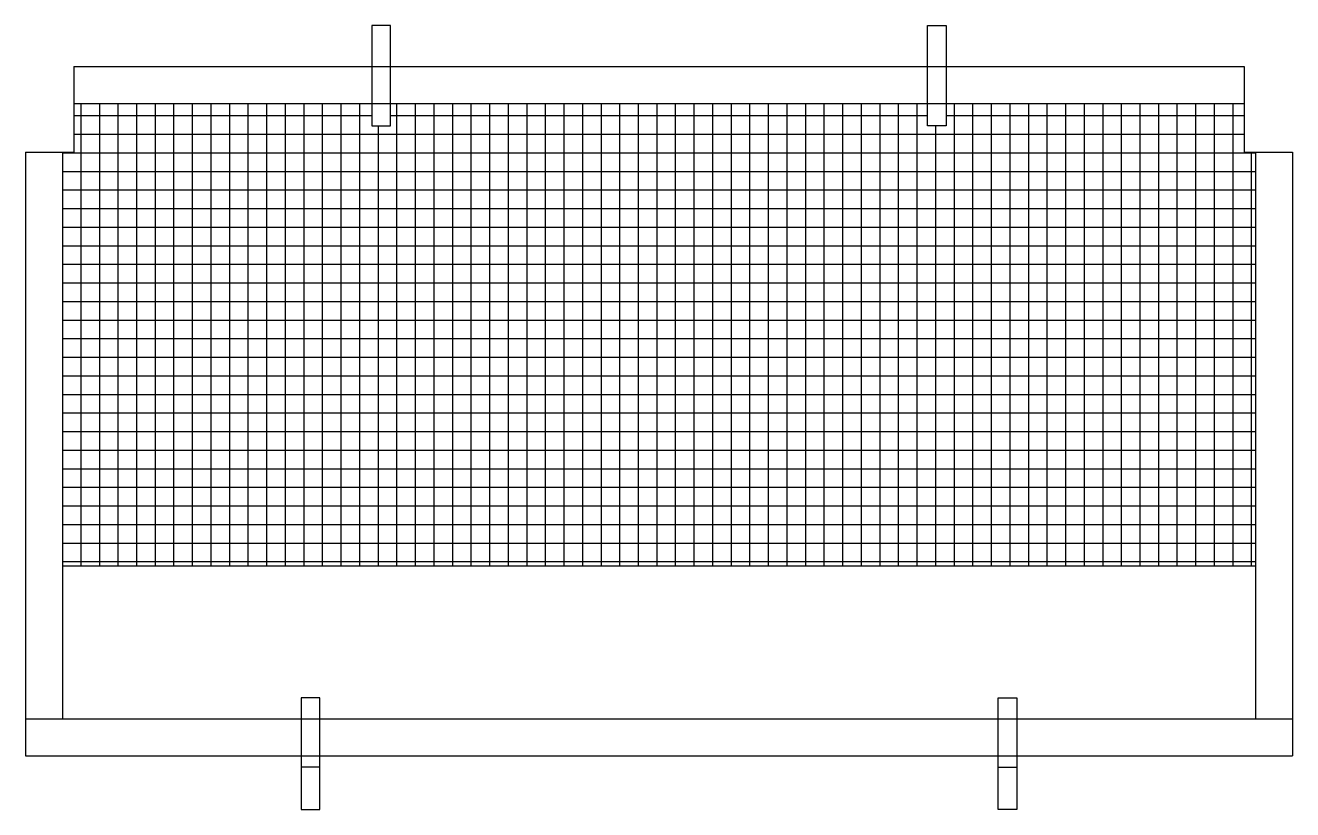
# Model space of a CAD drawing. Header units: millimetres. Extents: x 0 to 1700, y -557 to 495.
import ezdxf

# ---------------------------------------------------------------- set-up
doc = ezdxf.new("R2010")
doc.units = ezdxf.units.MM
doc.layers.add('KwikScaf Matrix', color=7, linetype='Continuous')

# ---------------------------------------------------------------- blocks, each defined once
blk = doc.blocks.new('109838xz')
at = {"layer": 'KwikScaf Matrix'}
h = blk.add_hatch(dxfattribs=at)
h.set_pattern_fill('NET', color=0, scale=7.85, style=0)
h.paths.add_polyline_path([(1650, 325), (1635, 325), (1635, 390), (1235, 390), (1235, 360), (1210, 360), (1210, 390), (490, 390), (490, 360), (465, 360), (465, 390), (65, 390), (65, 325), (50, 325), (50, -230), (1650, -230)])
at = {"layer": 'KwikScaf Matrix', "color": 0}
for p, q in [((65, 440), (1635, 440)), ((65, 440), (65, 325)), ((1635, 440), (1635, 325)), ((65, 390), (1635, 390)), ((0, 325), (0, -485)), ((0, 325), (65, 325)), ((50, 325), (50, -435)), ((1635, 325), (1700, 325)), ((1650, 325), (1650, -435)), ((1700, 325), (1700, -485)), ((50, -230), (1650, -230)), ((0, -435), (1700, -435)), ((395, -500), (370, -500)), ((1305, -500), (1330, -500))]:
    blk.add_line(p, q, dxfattribs=at)
for points in [[(465, 360), (490, 360), (490, 495), (465, 495)], [(1235, 360), (1210, 360), (1210, 495), (1235, 495)], [(370, -557), (395, -557), (395, -407), (370, -407)], [(1330, -557), (1305, -557), (1305, -407), (1330, -407)]]:
    blk.add_lwpolyline(points, close=True, dxfattribs=at)
blk.add_lwpolyline([(0, -485), (1700, -485)], dxfattribs=at)

msp = doc.modelspace()

# ---------------------------------------------------------------- block references
msp.add_blockref('109838xz', (0, 0))

doc.saveas('drawing.dxf')
